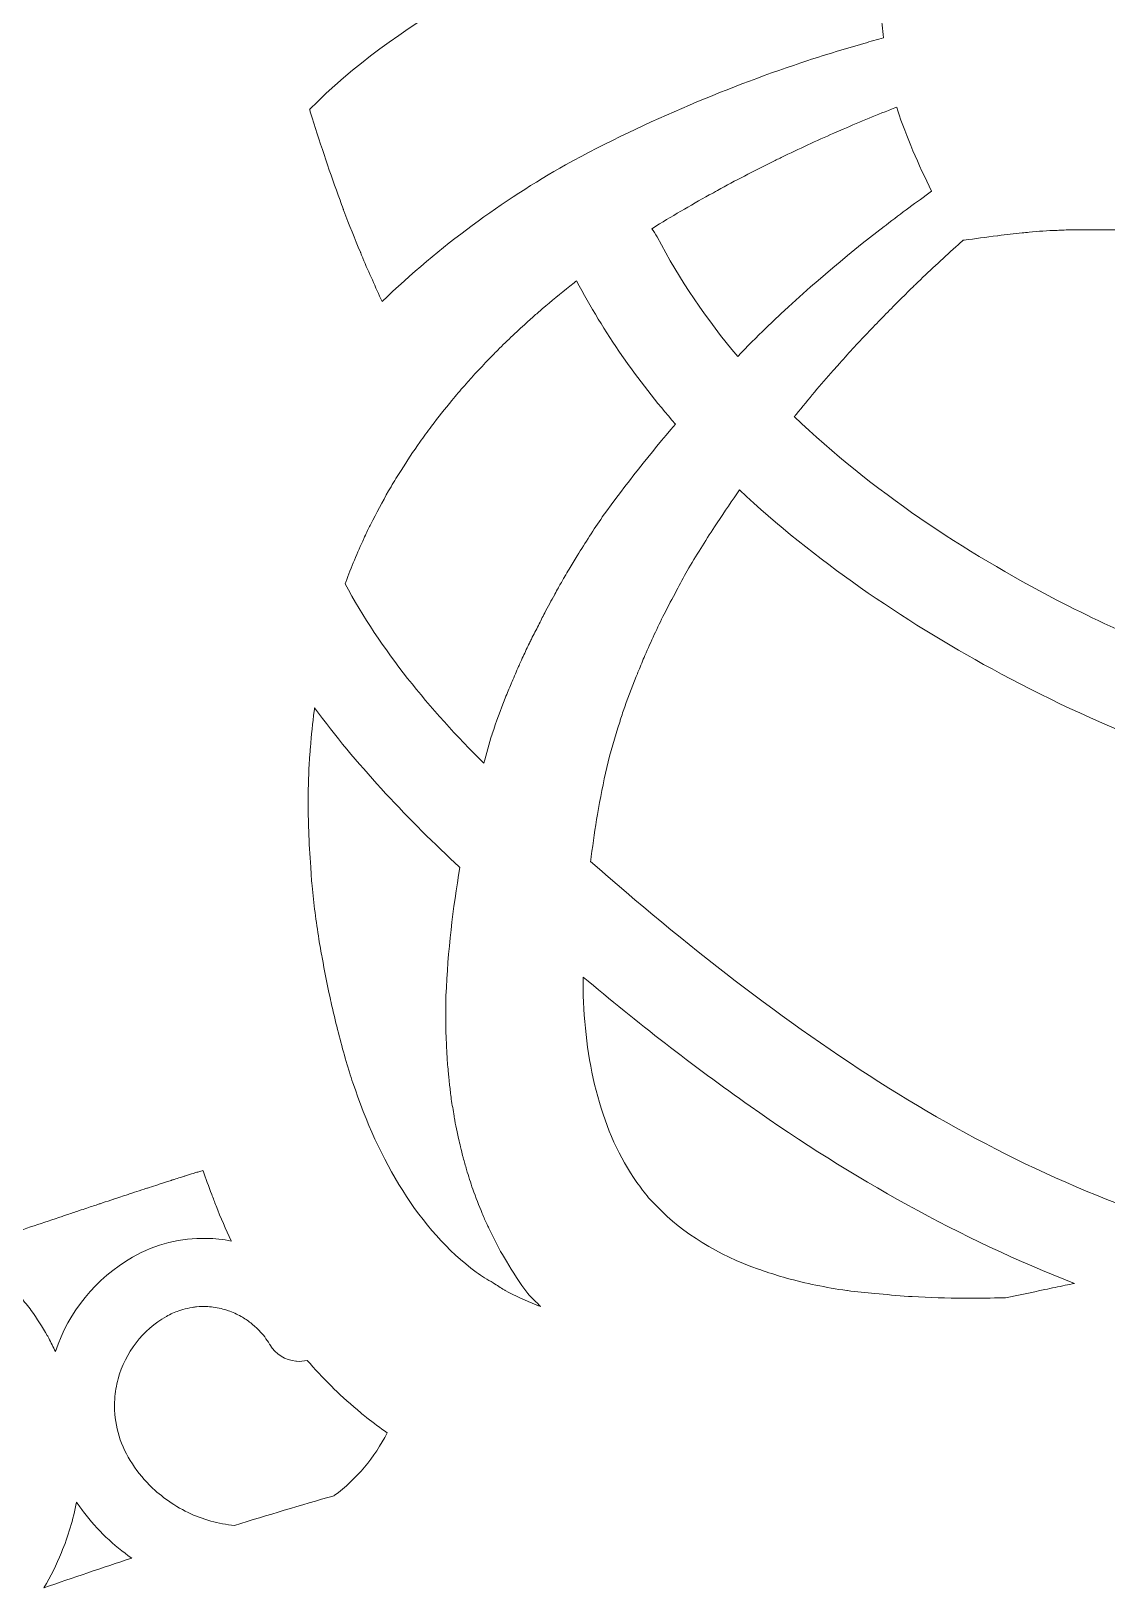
# Model space of a CAD drawing. Header units: millimetres. Extents: x -416 to 1516, y -417 to 43.
# Drawn here: x 906.44 to 922.24, y -29.27 to -6.41 of the extents above; entities that cross this region are included whole.
import ezdxf

# ---------------------------------------------------------------- set-up
doc = ezdxf.new("R2010")
doc.units = ezdxf.units.MM
doc.header["$MEASUREMENT"] = 0
doc.layers.add('Layer 2', color=7, linetype='Continuous')

msp = doc.modelspace()

# ---------------------------------------------------------------- linework, layer by layer
at = {"layer": 'Layer 2', "lineweight": 0}
for points, knots in [([(919.424, -3.689), (919.403, -3.733), (919.386, -3.781), (919.366, -3.827), (919.335, -3.901), (919.302, -3.974), (919.273, -4.05), (919.272, -4.051), (919.272, -4.052), (919.272, -4.053), (919.269, -4.061), (919.265, -4.068), (919.262, -4.076), (919.258, -4.088), (919.253, -4.1), (919.249, -4.112), (919.245, -4.121), (919.243, -4.131), (919.239, -4.141), (919.239, -4.142), (919.238, -4.143), (919.238, -4.145), (919.193, -4.271), (919.15, -4.398), (919.114, -4.531), (919.113, -4.531), (919.113, -4.532), (919.113, -4.533), (919.076, -4.665), (919.046, -4.802), (919.02, -4.939), (919.02, -4.94), (919.019, -4.941), (919.019, -4.942), (919.019, -4.944), (919.018, -4.946), (919.018, -4.948), (919.013, -4.973), (919.008, -4.998), (919.004, -5.024), (919.003, -5.027), (919.003, -5.031), (919.002, -5.035), (919.002, -5.036), (919.002, -5.038), (919.001, -5.039), (918.992, -5.091), (918.989, -5.146), (918.982, -5.198), (918.964, -5.321), (918.945, -5.444), (918.935, -5.571), (918.922, -5.752), (918.918, -5.937), (918.925, -6.124), (918.932, -6.258), (918.948, -6.38), (918.96, -6.502), (918.864, -6.529), (918.767, -6.558), (918.671, -6.586), (918.4, -6.664), (918.127, -6.746), (917.849, -6.837), (916.717, -7.21), (915.524, -7.701), (914.29, -8.368), (913.379, -8.885), (912.448, -9.556), (911.596, -10.378), (911.548, -10.274), (911.502, -10.165), (911.454, -10.059), (911.407, -9.952), (911.359, -9.849), (911.313, -9.739), (911.313, -9.738), (911.312, -9.737), (911.312, -9.737), (911.306, -9.724), (911.301, -9.71), (911.296, -9.697), (911.291, -9.686), (911.287, -9.675), (911.283, -9.664), (911.281, -9.66), (911.279, -9.656), (911.278, -9.652), (911.195, -9.454), (911.114, -9.252), (911.036, -9.045), (911.036, -9.045), (911.036, -9.045), (911.036, -9.045), (911.036, -9.045), (911.036, -9.044), (911.036, -9.044), (911.033, -9.038), (911.031, -9.031), (911.028, -9.024), (911.027, -9.022), (911.026, -9.02), (911.026, -9.017), (911.01, -8.976), (910.996, -8.932), (910.98, -8.89), (910.837, -8.501), (910.7, -8.097), (910.572, -7.678), (910.559, -7.638), (910.546, -7.6), (910.534, -7.559), (910.534, -7.559), (910.534, -7.559), (910.534, -7.559), (910.534, -7.559), (910.534, -7.559), (910.534, -7.559), (910.534, -7.558), (910.533, -7.558), (910.533, -7.558), (910.533, -7.558), (910.533, -7.558), (910.533, -7.558), (911.813, -6.253), (913.502, -5.447), (915.189, -4.779), (916.548, -4.241), (917.972, -3.846), (919.424, -3.689)], [0, 0, 0, 0, 1, 1, 1, 2, 2, 2, 3, 3, 3, 4, 4, 4, 5, 5, 5, 6, 6, 6, 7, 7, 7, 8, 8, 8, 9, 9, 9, 10, 10, 10, 11, 11, 11, 12, 12, 12, 13, 13, 13, 14, 14, 14, 15, 15, 15, 16, 16, 16, 17, 17, 17, 18, 18, 18, 19, 19, 19, 20, 20, 20, 21, 21, 21, 22, 22, 22, 23, 23, 23, 24, 24, 24, 25, 25, 25, 26, 26, 26, 27, 27, 27, 28, 28, 28, 29, 29, 29, 30, 30, 30, 31, 31, 31, 32, 32, 32, 33, 33, 33, 34, 34, 34, 35, 35, 35, 36, 36, 36, 37, 37, 37, 38, 38, 38, 39, 39, 39, 40, 40, 40, 41, 41, 41, 42, 42, 42, 43, 43, 43, 43]), ([(918.996, -9.253), (918.996, -9.253), (918.996, -9.253), (918.996, -9.253), (918.987, -9.26), (918.978, -9.267), (918.969, -9.274), (918.398, -9.714), (917.815, -10.205), (917.234, -10.764), (917.095, -10.898), (916.956, -11.041), (916.818, -11.183), (916.361, -10.641), (915.959, -10.057), (915.635, -9.428), (915.612, -9.383), (915.586, -9.343), (915.557, -9.307), (915.56, -9.306), (915.562, -9.304), (915.565, -9.302), (915.844, -9.129), (916.123, -8.967), (916.401, -8.812), (916.441, -8.79), (916.48, -8.767), (916.52, -8.745), (916.785, -8.6), (917.048, -8.463), (917.311, -8.333), (917.36, -8.309), (917.409, -8.285), (917.457, -8.261), (917.717, -8.136), (917.974, -8.016), (918.23, -7.904), (918.276, -7.884), (918.321, -7.865), (918.366, -7.845), (918.62, -7.736), (918.873, -7.631), (919.123, -7.534), (919.134, -7.53), (919.145, -7.525), (919.155, -7.521), (919.159, -7.535), (919.159, -7.544), (919.164, -7.56), (919.293, -7.966), (919.471, -8.361), (919.665, -8.758), (919.444, -8.914), (919.221, -9.08), (918.996, -9.253)], [0, 0, 0, 0, 1, 1, 1, 2, 2, 2, 3, 3, 3, 4, 4, 4, 5, 5, 5, 6, 6, 6, 7, 7, 7, 8, 8, 8, 9, 9, 9, 10, 10, 10, 11, 11, 11, 12, 12, 12, 13, 13, 13, 14, 14, 14, 15, 15, 15, 16, 16, 16, 17, 17, 17, 18, 18, 18, 18]), ([(920.055, -9.542), (920.079, -9.521), (920.102, -9.498), (920.126, -9.477), (920.131, -9.476), (920.136, -9.476), (920.142, -9.475), (920.302, -9.455), (920.465, -9.433), (920.63, -9.411), (920.633, -9.411), (920.636, -9.411), (920.639, -9.41), (920.757, -9.395), (920.875, -9.382), (920.994, -9.369), (921.028, -9.366), (921.062, -9.362), (921.095, -9.359), (921.231, -9.346), (921.367, -9.336), (921.502, -9.332), (921.504, -9.332), (921.505, -9.332), (921.506, -9.332), (921.544, -9.33), (921.579, -9.329), (921.61, -9.327), (921.653, -9.326), (921.689, -9.325), (921.722, -9.324), (921.749, -9.323), (921.771, -9.323), (921.793, -9.323), (921.805, -9.323), (921.82, -9.322), (921.831, -9.322), (921.857, -9.322), (921.878, -9.323), (921.901, -9.323), (921.907, -9.323), (921.912, -9.323), (921.917, -9.323), (921.922, -9.323), (921.927, -9.323), (921.932, -9.323), (921.94, -9.323), (921.949, -9.323), (921.957, -9.323), (921.976, -9.323), (921.993, -9.323), (922.013, -9.323), (922.015, -9.323), (922.016, -9.323), (922.018, -9.323), (922.018, -9.323), (922.409, -9.326), (922.409, -9.326), (922.409, -9.326), (924.049, -9.338), (924.049, -9.338), (924.376, -9.339), (924.713, -9.336), (925.047, -9.334), (924.218, -10.6), (923.389, -12.315), (923.038, -14.342), (923.01, -14.506), (922.988, -14.669), (922.967, -14.831), (922.967, -14.832), (922.967, -14.833), (922.967, -14.833), (922.945, -15), (922.928, -15.166), (922.912, -15.332), (922.912, -15.332), (922.912, -15.332), (922.912, -15.333), (922.91, -15.361), (922.906, -15.389), (922.904, -15.417), (922.43, -15.216), (921.962, -14.999), (921.505, -14.761), (920.144, -14.053), (918.787, -13.16), (917.649, -12.067), (917.658, -12.056), (917.667, -12.045), (917.676, -12.034), (917.856, -11.811), (918.038, -11.597), (918.22, -11.388), (918.249, -11.356), (918.278, -11.323), (918.307, -11.291), (918.309, -11.288), (918.312, -11.285), (918.315, -11.282), (918.459, -11.12), (918.604, -10.964), (918.75, -10.811), (918.894, -10.659), (919.038, -10.512), (919.183, -10.369), (919.251, -10.301), (919.319, -10.231), (919.387, -10.165), (919.395, -10.158), (919.402, -10.15), (919.41, -10.143), (919.427, -10.126), (919.444, -10.109), (919.462, -10.092), (919.66, -9.902), (919.858, -9.718), (920.055, -9.542)], [0, 0, 0, 0, 1, 1, 1, 2, 2, 2, 3, 3, 3, 4, 4, 4, 5, 5, 5, 6, 6, 6, 7, 7, 7, 8, 8, 8, 9, 9, 9, 10, 10, 10, 11, 11, 11, 12, 12, 12, 13, 13, 13, 14, 14, 14, 15, 15, 15, 16, 16, 16, 17, 17, 17, 18, 18, 18, 19, 19, 19, 20, 20, 20, 21, 21, 21, 22, 22, 22, 23, 23, 23, 24, 24, 24, 25, 25, 25, 26, 26, 26, 27, 27, 27, 28, 28, 28, 29, 29, 29, 30, 30, 30, 31, 31, 31, 32, 32, 32, 33, 33, 33, 34, 34, 34, 35, 35, 35, 36, 36, 36, 37, 37, 37, 38, 38, 38, 39, 39, 39, 39]), ([(914.83, -13.541), (914.83, -13.542), (914.83, -13.542), (914.83, -13.542), (914.704, -13.725), (914.581, -13.916), (914.461, -14.111), (914.461, -14.111), (914.461, -14.111), (914.461, -14.111), (914.421, -14.176), (914.381, -14.243), (914.342, -14.309), (914.32, -14.345), (914.298, -14.381), (914.276, -14.418), (914.274, -14.421), (914.272, -14.424), (914.27, -14.428), (914.27, -14.428), (914.27, -14.428), (914.27, -14.428), (914.27, -14.428), (914.27, -14.428), (914.27, -14.428), (914.242, -14.477), (914.215, -14.527), (914.187, -14.576), (914.187, -14.576), (914.186, -14.577), (914.186, -14.577), (914.186, -14.578), (914.186, -14.578), (914.186, -14.579), (914.168, -14.61), (914.151, -14.642), (914.134, -14.674), (914.133, -14.675), (914.132, -14.677), (914.132, -14.678), (914.082, -14.768), (914.032, -14.858), (913.984, -14.95), (913.952, -15.009), (913.924, -15.072), (913.894, -15.132), (913.859, -15.199), (913.822, -15.264), (913.788, -15.333), (913.779, -15.353), (913.769, -15.372), (913.759, -15.392), (913.728, -15.456), (913.699, -15.522), (913.669, -15.588), (913.651, -15.626), (913.632, -15.664), (913.614, -15.703), (913.61, -15.714), (913.605, -15.725), (913.601, -15.735), (913.584, -15.771), (913.569, -15.808), (913.554, -15.845), (913.537, -15.883), (913.521, -15.921), (913.505, -15.959), (913.501, -15.969), (913.497, -15.979), (913.492, -15.989), (913.492, -15.989), (913.492, -15.989), (913.492, -15.989), (913.492, -15.989), (913.492, -15.989), (913.492, -15.989), (913.463, -16.059), (913.433, -16.129), (913.405, -16.2), (913.338, -16.373), (913.273, -16.547), (913.213, -16.727), (913.213, -16.729), (913.212, -16.73), (913.211, -16.732), (913.169, -16.875), (913.128, -17.016), (913.089, -17.158), (912.297, -16.366), (911.58, -15.504), (911.054, -14.521), (911.057, -14.513), (911.06, -14.506), (911.063, -14.498), (911.142, -14.279), (911.234, -14.066), (911.33, -13.857), (911.334, -13.849), (911.337, -13.841), (911.341, -13.833), (911.356, -13.801), (911.37, -13.77), (911.385, -13.739), (911.41, -13.688), (911.437, -13.639), (911.463, -13.588), (911.547, -13.421), (911.634, -13.256), (911.728, -13.096), (911.775, -13.014), (911.826, -12.936), (911.876, -12.857), (911.965, -12.716), (912.055, -12.577), (912.151, -12.442), (912.207, -12.362), (912.265, -12.284), (912.324, -12.206), (912.421, -12.078), (912.52, -11.951), (912.623, -11.828), (912.683, -11.755), (912.743, -11.683), (912.805, -11.613), (912.941, -11.458), (913.081, -11.309), (913.224, -11.163), (913.248, -11.139), (913.27, -11.114), (913.294, -11.091), (913.44, -10.944), (913.591, -10.803), (913.743, -10.666), (913.768, -10.643), (913.793, -10.62), (913.818, -10.598), (913.861, -10.56), (913.905, -10.522), (913.949, -10.484), (914.082, -10.37), (914.217, -10.259), (914.353, -10.151), (914.382, -10.129), (914.41, -10.106), (914.438, -10.084), (914.443, -10.081), (914.447, -10.077), (914.452, -10.074), (914.853, -10.835), (915.344, -11.535), (915.905, -12.178), (915.54, -12.603), (915.181, -13.054), (914.83, -13.541)], [0, 0, 0, 0, 1, 1, 1, 2, 2, 2, 3, 3, 3, 4, 4, 4, 5, 5, 5, 6, 6, 6, 7, 7, 7, 8, 8, 8, 9, 9, 9, 10, 10, 10, 11, 11, 11, 12, 12, 12, 13, 13, 13, 14, 14, 14, 15, 15, 15, 16, 16, 16, 17, 17, 17, 18, 18, 18, 19, 19, 19, 20, 20, 20, 21, 21, 21, 22, 22, 22, 23, 23, 23, 24, 24, 24, 25, 25, 25, 26, 26, 26, 27, 27, 27, 28, 28, 28, 29, 29, 29, 30, 30, 30, 31, 31, 31, 32, 32, 32, 33, 33, 33, 34, 34, 34, 35, 35, 35, 36, 36, 36, 37, 37, 37, 38, 38, 38, 39, 39, 39, 40, 40, 40, 41, 41, 41, 42, 42, 42, 43, 43, 43, 44, 44, 44, 45, 45, 45, 46, 46, 46, 47, 47, 47, 48, 48, 48, 49, 49, 49, 50, 50, 50, 51, 51, 51, 51]), ([(924.878, -23.205), (925.039, -23.471), (925.206, -23.736), (925.386, -24), (925.395, -24.015), (925.404, -24.03), (925.415, -24.045), (925.412, -24.045), (925.41, -24.046), (925.407, -24.047), (925.067, -24.109), (924.728, -24.173), (924.393, -24.241), (924.191, -24.194), (923.989, -24.145), (923.789, -24.089), (922.106, -23.613), (920.516, -22.854), (919.036, -21.927), (917.481, -20.952), (916.038, -19.809), (914.657, -18.6), (914.66, -18.575), (914.664, -18.55), (914.668, -18.525), (914.695, -18.317), (914.725, -18.111), (914.759, -17.91), (914.759, -17.91), (914.759, -17.909), (914.759, -17.908), (914.8, -17.673), (914.844, -17.44), (914.894, -17.221), (914.948, -16.995), (915.015, -16.775), (915.085, -16.556), (915.091, -16.536), (915.098, -16.516), (915.104, -16.495), (915.115, -16.461), (915.125, -16.427), (915.137, -16.393), (915.196, -16.22), (915.261, -16.051), (915.328, -15.883), (915.339, -15.856), (915.351, -15.829), (915.362, -15.801), (915.393, -15.725), (915.423, -15.649), (915.455, -15.575), (915.455, -15.574), (915.456, -15.574), (915.456, -15.574), (915.545, -15.368), (915.639, -15.166), (915.738, -14.967), (915.797, -14.85), (915.859, -14.736), (915.921, -14.621), (915.972, -14.524), (916.022, -14.425), (916.076, -14.331), (916.207, -14.109), (916.341, -13.896), (916.477, -13.686), (916.585, -13.521), (916.695, -13.36), (916.805, -13.2), (916.818, -13.182), (916.83, -13.163), (916.843, -13.144), (917.952, -14.181), (919.231, -15.049), (920.551, -15.773), (921.301, -16.183), (922.076, -16.542), (922.869, -16.859), (922.869, -16.871), (922.871, -16.883), (922.872, -16.895), (922.872, -16.896), (922.872, -16.898), (922.872, -16.899), (922.884, -17.178), (922.907, -17.457), (922.939, -17.736), (922.943, -17.772), (922.947, -17.809), (922.951, -17.845), (923.02, -18.409), (923.13, -18.969), (923.28, -19.528), (923.291, -19.569), (923.302, -19.61), (923.314, -19.651), (923.469, -20.205), (923.663, -20.756), (923.898, -21.303), (923.917, -21.349), (923.937, -21.395), (923.957, -21.44), (924.196, -21.984), (924.475, -22.525), (924.793, -23.063), (924.821, -23.11), (924.849, -23.158), (924.878, -23.205)], [0, 0, 0, 0, 1, 1, 1, 2, 2, 2, 3, 3, 3, 4, 4, 4, 5, 5, 5, 6, 6, 6, 7, 7, 7, 8, 8, 8, 9, 9, 9, 10, 10, 10, 11, 11, 11, 12, 12, 12, 13, 13, 13, 14, 14, 14, 15, 15, 15, 16, 16, 16, 17, 17, 17, 18, 18, 18, 19, 19, 19, 20, 20, 20, 21, 21, 21, 22, 22, 22, 23, 23, 23, 24, 24, 24, 25, 25, 25, 26, 26, 26, 27, 27, 27, 28, 28, 28, 29, 29, 29, 30, 30, 30, 31, 31, 31, 32, 32, 32, 33, 33, 33, 34, 34, 34, 35, 35, 35, 36, 36, 36, 36]), ([(912.666, -18.622), (912.69, -18.645), (912.716, -18.667), (912.74, -18.69), (912.635, -19.288), (912.564, -19.906), (912.534, -20.573), (912.533, -20.617), (912.534, -20.664), (912.534, -20.709), (912.532, -20.823), (912.53, -20.937), (912.532, -21.053), (912.533, -21.067), (912.534, -21.082), (912.534, -21.096), (912.534, -21.109), (912.534, -21.122), (912.534, -21.135), (912.535, -21.147), (912.536, -21.159), (912.536, -21.17), (912.537, -21.19), (912.539, -21.21), (912.54, -21.229), (912.541, -21.256), (912.542, -21.283), (912.543, -21.311), (912.547, -21.391), (912.55, -21.471), (912.556, -21.553), (912.559, -21.595), (912.564, -21.638), (912.568, -21.68), (912.568, -21.681), (912.568, -21.681), (912.568, -21.682), (912.571, -21.716), (912.575, -21.749), (912.578, -21.783), (912.578, -21.783), (912.578, -21.783), (912.578, -21.784), (912.581, -21.809), (912.583, -21.833), (912.586, -21.858), (912.593, -21.925), (912.6, -21.992), (912.609, -22.06), (912.62, -22.141), (912.635, -22.223), (912.649, -22.306), (912.649, -22.306), (912.649, -22.306), (912.649, -22.306), (912.652, -22.322), (912.654, -22.337), (912.657, -22.353), (912.657, -22.354), (912.657, -22.354), (912.657, -22.354), (912.657, -22.354), (912.657, -22.355), (912.657, -22.355), (912.66, -22.369), (912.662, -22.384), (912.664, -22.398), (912.675, -22.455), (912.685, -22.513), (912.697, -22.57), (912.704, -22.603), (912.714, -22.636), (912.721, -22.67), (912.73, -22.71), (912.74, -22.751), (912.75, -22.792), (912.762, -22.839), (912.771, -22.885), (912.783, -22.932), (912.785, -22.937), (912.786, -22.943), (912.788, -22.949), (912.788, -22.949), (912.788, -22.95), (912.788, -22.95), (912.788, -22.95), (912.788, -22.95), (912.788, -22.95), (912.804, -23.008), (912.82, -23.066), (912.837, -23.124), (912.837, -23.124), (912.837, -23.125), (912.837, -23.125), (912.866, -23.221), (912.896, -23.316), (912.929, -23.412), (912.929, -23.412), (912.929, -23.412), (912.929, -23.412), (912.971, -23.532), (913.018, -23.652), (913.068, -23.771), (913.068, -23.771), (913.068, -23.771), (913.068, -23.771), (913.091, -23.825), (913.114, -23.879), (913.139, -23.932), (913.139, -23.932), (913.139, -23.932), (913.139, -23.932), (913.146, -23.948), (913.156, -23.964), (913.163, -23.98), (913.163, -23.98), (913.163, -23.98), (913.163, -23.98), (913.164, -23.982), (913.165, -23.984), (913.166, -23.986), (913.227, -24.116), (913.292, -24.245), (913.364, -24.373), (913.364, -24.373), (913.364, -24.373), (913.364, -24.373), (913.383, -24.405), (913.402, -24.436), (913.421, -24.468), (913.421, -24.468), (913.421, -24.468), (913.421, -24.468), (913.517, -24.628), (913.619, -24.787), (913.735, -24.942), (913.735, -24.942), (913.736, -24.943), (913.736, -24.943), (913.791, -25.018), (913.866, -25.069), (913.922, -25.136), (913.914, -25.133), (913.907, -25.13), (913.899, -25.127), (913.894, -25.124), (913.888, -25.122), (913.883, -25.12), (913.875, -25.116), (913.867, -25.113), (913.859, -25.11), (913.703, -25.047), (913.551, -24.978), (913.405, -24.9), (913.4, -24.897), (913.395, -24.894), (913.39, -24.891), (913.333, -24.861), (913.284, -24.822), (913.229, -24.789), (913.145, -24.738), (913.058, -24.69), (912.98, -24.631), (912.134, -24.008), (911.548, -22.989), (911.168, -21.848), (911.151, -21.797), (911.132, -21.747), (911.116, -21.696), (911.113, -21.686), (911.11, -21.676), (911.107, -21.666), (911.104, -21.654), (911.101, -21.643), (911.098, -21.631), (911.024, -21.381), (910.957, -21.13), (910.897, -20.878), (910.874, -20.785), (910.854, -20.692), (910.833, -20.599), (910.79, -20.404), (910.752, -20.208), (910.717, -20.012), (910.701, -19.922), (910.683, -19.831), (910.669, -19.741), (910.628, -19.479), (910.594, -19.218), (910.569, -18.958), (910.568, -18.957), (910.568, -18.956), (910.568, -18.955), (910.559, -18.863), (910.556, -18.773), (910.549, -18.682), (910.535, -18.504), (910.525, -18.326), (910.519, -18.15), (910.515, -18.003), (910.511, -17.857), (910.512, -17.712), (910.512, -17.681), (910.511, -17.649), (910.512, -17.618), (910.515, -17.417), (910.523, -17.218), (910.537, -17.02), (910.539, -16.989), (910.542, -16.957), (910.545, -16.926), (910.559, -16.746), (910.577, -16.568), (910.6, -16.391), (910.603, -16.376), (910.604, -16.36), (910.606, -16.344), (911.21, -17.169), (911.921, -17.918), (912.666, -18.622)], [0, 0, 0, 0, 1, 1, 1, 2, 2, 2, 3, 3, 3, 4, 4, 4, 5, 5, 5, 6, 6, 6, 7, 7, 7, 8, 8, 8, 9, 9, 9, 10, 10, 10, 11, 11, 11, 12, 12, 12, 13, 13, 13, 14, 14, 14, 15, 15, 15, 16, 16, 16, 17, 17, 17, 18, 18, 18, 19, 19, 19, 20, 20, 20, 21, 21, 21, 22, 22, 22, 23, 23, 23, 24, 24, 24, 25, 25, 25, 26, 26, 26, 27, 27, 27, 28, 28, 28, 29, 29, 29, 30, 30, 30, 31, 31, 31, 32, 32, 32, 33, 33, 33, 34, 34, 34, 35, 35, 35, 36, 36, 36, 37, 37, 37, 38, 38, 38, 39, 39, 39, 40, 40, 40, 41, 41, 41, 42, 42, 42, 43, 43, 43, 44, 44, 44, 45, 45, 45, 46, 46, 46, 47, 47, 47, 48, 48, 48, 49, 49, 49, 50, 50, 50, 51, 51, 51, 52, 52, 52, 53, 53, 53, 54, 54, 54, 55, 55, 55, 56, 56, 56, 57, 57, 57, 58, 58, 58, 59, 59, 59, 60, 60, 60, 61, 61, 61, 62, 62, 62, 63, 63, 63, 64, 64, 64, 65, 65, 65, 66, 66, 66, 67, 67, 67, 68, 68, 68, 69, 69, 69, 70, 70, 70, 71, 71, 71, 72, 72, 72, 73, 73, 73, 73]), ([(921.761, -24.796), (921.716, -24.805), (921.671, -24.815), (921.626, -24.824), (921.526, -24.845), (921.427, -24.865), (921.327, -24.887), (921.134, -24.927), (920.939, -24.969), (920.749, -25.008), (920.715, -25.008), (920.683, -25.008), (920.649, -25.008), (920.481, -25.012), (920.313, -25.014), (920.147, -25.013), (920.146, -25.013), (920.145, -25.013), (920.145, -25.013), (919.886, -25.012), (919.632, -25.003), (919.379, -24.99), (919.361, -24.989), (919.344, -24.987), (919.326, -24.986), (919.159, -24.976), (918.995, -24.959), (918.832, -24.942), (918.697, -24.929), (918.561, -24.921), (918.429, -24.902), (918.426, -24.901), (918.422, -24.901), (918.419, -24.901), (918.111, -24.856), (917.814, -24.795), (917.533, -24.717), (917.416, -24.685), (917.304, -24.648), (917.193, -24.61), (917.17, -24.602), (917.146, -24.596), (917.123, -24.588), (916.524, -24.374), (916.018, -24.067), (915.633, -23.665), (915.592, -23.622), (915.548, -23.582), (915.51, -23.537), (915.448, -23.466), (915.393, -23.389), (915.338, -23.312), (914.818, -22.584), (914.587, -21.591), (914.548, -20.571), (914.545, -20.482), (914.55, -20.388), (914.55, -20.297), (915.342, -20.963), (916.157, -21.6), (917, -22.194), (918.497, -23.249), (920.087, -24.143), (921.761, -24.796)], [0, 0, 0, 0, 1, 1, 1, 2, 2, 2, 3, 3, 3, 4, 4, 4, 5, 5, 5, 6, 6, 6, 7, 7, 7, 8, 8, 8, 9, 9, 9, 10, 10, 10, 11, 11, 11, 12, 12, 12, 13, 13, 13, 14, 14, 14, 15, 15, 15, 16, 16, 16, 17, 17, 17, 18, 18, 18, 19, 19, 19, 20, 20, 20, 21, 21, 21, 21]), ([(906.052, -24.097), (906.057, -24.095), (906.062, -24.094), (906.067, -24.092), (906.35, -23.996), (906.63, -23.902), (906.9, -23.811), (906.907, -23.809), (906.913, -23.807), (906.92, -23.804), (906.939, -23.798), (906.957, -23.792), (906.976, -23.786), (907.035, -23.766), (907.093, -23.746), (907.151, -23.727), (907.189, -23.714), (907.226, -23.702), (907.263, -23.69), (907.295, -23.679), (907.327, -23.668), (907.358, -23.658), (907.371, -23.654), (907.385, -23.649), (907.398, -23.645), (907.414, -23.639), (907.43, -23.634), (907.445, -23.629), (907.461, -23.624), (907.477, -23.618), (907.493, -23.613), (907.547, -23.595), (907.6, -23.577), (907.653, -23.56), (907.658, -23.558), (907.662, -23.557), (907.667, -23.555), (907.667, -23.555), (907.667, -23.555), (907.667, -23.555), (907.668, -23.555), (907.668, -23.555), (907.668, -23.555), (907.69, -23.548), (907.712, -23.54), (907.734, -23.533), (907.77, -23.521), (907.805, -23.51), (907.84, -23.498), (907.849, -23.495), (907.859, -23.492), (907.868, -23.489), (907.882, -23.484), (907.895, -23.48), (907.909, -23.476), (907.927, -23.47), (907.945, -23.464), (907.962, -23.458), (908.01, -23.442), (908.056, -23.427), (908.102, -23.412), (908.111, -23.409), (908.121, -23.406), (908.13, -23.403), (908.146, -23.398), (908.161, -23.393), (908.177, -23.388), (908.221, -23.373), (908.263, -23.36), (908.305, -23.346), (908.328, -23.339), (908.35, -23.331), (908.372, -23.324), (908.392, -23.318), (908.411, -23.312), (908.431, -23.306), (908.454, -23.298), (908.479, -23.29), (908.502, -23.283), (908.503, -23.282), (908.504, -23.282), (908.505, -23.282), (908.507, -23.281), (908.51, -23.28), (908.512, -23.279), (908.519, -23.277), (908.525, -23.275), (908.532, -23.273), (908.536, -23.272), (908.541, -23.27), (908.546, -23.269), (908.577, -23.259), (908.605, -23.25), (908.633, -23.241), (908.644, -23.238), (908.656, -23.234), (908.666, -23.231), (908.675, -23.228), (908.683, -23.225), (908.692, -23.223), (908.698, -23.221), (908.704, -23.219), (908.71, -23.217), (908.752, -23.204), (908.791, -23.192), (908.828, -23.18), (908.835, -23.178), (908.842, -23.176), (908.849, -23.174), (908.871, -23.167), (908.888, -23.162), (908.908, -23.156), (908.928, -23.15), (908.949, -23.144), (908.967, -23.139), (908.967, -23.14), (908.968, -23.142), (908.969, -23.143), (909.007, -23.258), (909.052, -23.373), (909.096, -23.489), (909.118, -23.545), (909.136, -23.601), (909.159, -23.657), (909.228, -23.83), (909.302, -24.002), (909.382, -24.173), (909.382, -24.173), (909.382, -24.174), (909.382, -24.174), (909.263, -24.15), (909.141, -24.137), (909.018, -24.135), (909.018, -24.135), (909.018, -24.135), (909.018, -24.135), (908.649, -24.128), (908.274, -24.216), (907.932, -24.412), (907.932, -24.413), (907.931, -24.413), (907.931, -24.413), (907.392, -24.722), (906.996, -25.211), (906.801, -25.796), (906.769, -25.731), (906.737, -25.666), (906.702, -25.602), (906.695, -25.589), (906.69, -25.576), (906.682, -25.563), (906.609, -25.435), (906.53, -25.313), (906.446, -25.194), (906.399, -25.128), (906.347, -25.067), (906.297, -25.004), (906.293, -24.999), (906.289, -24.995), (906.286, -24.991), (906.257, -24.955), (906.226, -24.921), (906.197, -24.886), (906.171, -24.855), (906.147, -24.824), (906.12, -24.794), (906.12, -24.794), (906.12, -24.794), (906.119, -24.793), (906.119, -24.793), (906.118, -24.792), (906.117, -24.791), (906.042, -24.705), (905.964, -24.622), (905.881, -24.544), (905.777, -24.446), (905.669, -24.353), (905.556, -24.265), (905.721, -24.209), (905.887, -24.153), (906.052, -24.097)], [0, 0, 0, 0, 1, 1, 1, 2, 2, 2, 3, 3, 3, 4, 4, 4, 5, 5, 5, 6, 6, 6, 7, 7, 7, 8, 8, 8, 9, 9, 9, 10, 10, 10, 11, 11, 11, 12, 12, 12, 13, 13, 13, 14, 14, 14, 15, 15, 15, 16, 16, 16, 17, 17, 17, 18, 18, 18, 19, 19, 19, 20, 20, 20, 21, 21, 21, 22, 22, 22, 23, 23, 23, 24, 24, 24, 25, 25, 25, 26, 26, 26, 27, 27, 27, 28, 28, 28, 29, 29, 29, 30, 30, 30, 31, 31, 31, 32, 32, 32, 33, 33, 33, 34, 34, 34, 35, 35, 35, 36, 36, 36, 37, 37, 37, 38, 38, 38, 39, 39, 39, 40, 40, 40, 41, 41, 41, 42, 42, 42, 43, 43, 43, 44, 44, 44, 45, 45, 45, 46, 46, 46, 47, 47, 47, 48, 48, 48, 49, 49, 49, 50, 50, 50, 51, 51, 51, 52, 52, 52, 53, 53, 53, 54, 54, 54, 55, 55, 55, 56, 56, 56, 57, 57, 57, 58, 58, 58, 59, 59, 59, 60, 60, 60, 60]), ([(909.599, -25.325), (909.647, -25.357), (909.691, -25.393), (909.734, -25.433), (909.753, -25.45), (909.773, -25.467), (909.791, -25.486), (909.791, -25.486), (909.792, -25.487), (909.793, -25.488), (909.849, -25.548), (909.901, -25.614), (909.944, -25.688), (909.945, -25.689), (909.945, -25.69), (909.946, -25.691), (909.946, -25.692), (909.947, -25.692), (909.947, -25.693), (910.031, -25.838), (910.177, -25.923), (910.332, -25.937), (910.332, -25.937), (910.332, -25.937), (910.333, -25.937), (910.335, -25.937), (910.337, -25.938), (910.339, -25.938), (910.339, -25.938), (910.339, -25.939), (910.339, -25.939), (910.392, -25.943), (910.445, -25.939), (910.497, -25.926), (910.497, -25.926), (910.497, -25.926), (910.498, -25.926), (910.608, -26.054), (910.726, -26.179), (910.849, -26.301), (910.862, -26.314), (910.874, -26.329), (910.888, -26.342), (911.013, -26.465), (911.147, -26.582), (911.285, -26.697), (911.299, -26.708), (911.31, -26.721), (911.324, -26.732), (911.34, -26.745), (911.358, -26.756), (911.374, -26.769), (911.471, -26.846), (911.569, -26.92), (911.67, -26.989), (911.67, -26.989), (911.67, -26.989), (911.67, -26.989), (911.488, -27.353), (911.223, -27.667), (910.895, -27.912), (910.894, -27.912), (910.894, -27.913), (910.893, -27.913), (910.893, -27.913), (910.893, -27.913), (910.892, -27.913), (910.403, -28.053), (909.917, -28.2), (909.432, -28.349), (909.431, -28.35), (909.431, -28.35), (909.431, -28.35), (909.431, -28.35), (909.431, -28.35), (909.431, -28.35), (909.194, -28.327), (908.963, -28.263), (908.749, -28.161), (908.635, -28.107), (908.527, -28.039), (908.423, -27.963), (908.334, -27.897), (908.247, -27.826), (908.168, -27.744), (908.16, -27.736), (908.153, -27.725), (908.144, -27.717), (908.041, -27.606), (907.948, -27.484), (907.87, -27.347), (907.719, -27.084), (907.652, -26.789), (907.672, -26.493), (907.679, -26.394), (907.695, -26.295), (907.722, -26.198), (907.828, -25.807), (908.079, -25.481), (908.43, -25.28), (908.43, -25.28), (908.43, -25.28), (908.43, -25.28), (908.49, -25.246), (908.552, -25.22), (908.614, -25.198), (908.634, -25.191), (908.653, -25.186), (908.672, -25.18), (908.718, -25.167), (908.765, -25.156), (908.812, -25.149), (908.831, -25.146), (908.851, -25.142), (908.871, -25.14), (908.927, -25.135), (908.984, -25.134), (909.041, -25.136), (909.057, -25.137), (909.072, -25.139), (909.088, -25.141), (909.089, -25.141), (909.089, -25.141), (909.09, -25.141), (909.167, -25.149), (909.243, -25.165), (909.317, -25.188), (909.324, -25.191), (909.332, -25.194), (909.34, -25.197), (909.404, -25.219), (909.467, -25.247), (909.527, -25.281), (909.552, -25.295), (909.576, -25.31), (909.599, -25.325)], [0, 0, 0, 0, 1, 1, 1, 2, 2, 2, 3, 3, 3, 4, 4, 4, 5, 5, 5, 6, 6, 6, 7, 7, 7, 8, 8, 8, 9, 9, 9, 10, 10, 10, 11, 11, 11, 12, 12, 12, 13, 13, 13, 14, 14, 14, 15, 15, 15, 16, 16, 16, 17, 17, 17, 18, 18, 18, 19, 19, 19, 20, 20, 20, 21, 21, 21, 22, 22, 22, 23, 23, 23, 24, 24, 24, 25, 25, 25, 26, 26, 26, 27, 27, 27, 28, 28, 28, 29, 29, 29, 30, 30, 30, 31, 31, 31, 32, 32, 32, 33, 33, 33, 34, 34, 34, 35, 35, 35, 36, 36, 36, 37, 37, 37, 38, 38, 38, 39, 39, 39, 40, 40, 40, 41, 41, 41, 42, 42, 42, 43, 43, 43, 44, 44, 44, 45, 45, 45, 45]), ([(906.632, -29.267), (906.732, -29.101), (906.816, -28.927), (906.889, -28.749), (906.988, -28.51), (907.064, -28.262), (907.109, -28.006), (907.142, -28.056), (907.179, -28.102), (907.214, -28.149), (907.416, -28.418), (907.655, -28.647), (907.921, -28.83), (907.49, -28.973), (907.059, -29.117), (906.632, -29.267)], [0, 0, 0, 0, 1, 1, 1, 2, 2, 2, 3, 3, 3, 4, 4, 4, 5, 5, 5, 5])]:
    msp.add_open_spline(points, degree=3, knots=knots, dxfattribs=at)

doc.saveas('drawing.dxf')
